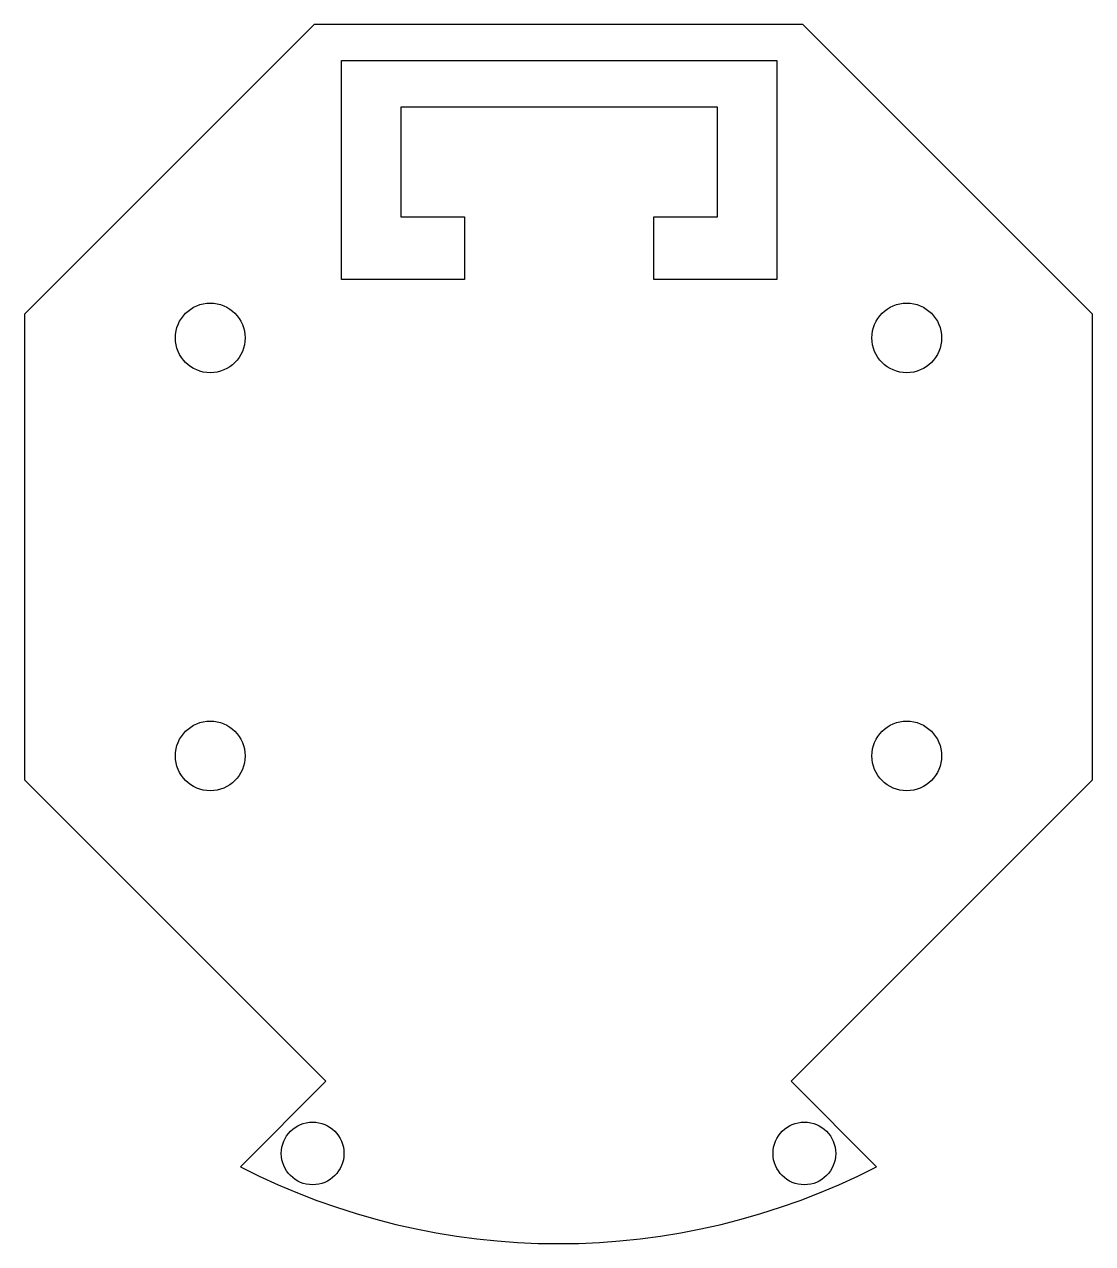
# Model space of a CAD drawing. Header units: millimetres. Extents: x -77 to 77, y -100 to 75.
import ezdxf

# ---------------------------------------------------------------- set-up
doc = ezdxf.new("R2010")
doc.units = ezdxf.units.MM
doc.layers.get('0').update_dxf_attribs({"linetype": 'CONTINUOUS'})

msp = doc.modelspace()

# ---------------------------------------------------------------- linework, layer by layer
msp.add_lwpolyline([(-76.69, 33.41), (-76.69, -33.41), (-33.41, -76.69), (-45.68, -88.96, 0.241756), (45.68, -88.96), (33.41, -76.69), (76.69, -33.41), (76.69, 33.41), (35.1, 75), (-35.1, 75)], format="xyb", close=True)
msp.add_lwpolyline([(31.33, 69.8), (31.33, 38.36), (22.83, 38.36), (13.69, 38.36), (13.69, 47.36), (22.83, 47.36), (22.83, 63.1), (-3.64, 63.1), (-20.64, 63.1), (-22.64, 63.1), (-22.64, 47.37), (-13.5, 47.37), (-13.5, 38.37), (-22.64, 38.37), (-31.14, 38.37), (-31.14, 69.8), (-20.64, 69.8), (-3.64, 69.8)], close=True)
for centre, radius in [((-50, 30), 5), ((50, 30), 5), ((-50, -30), 5), ((50, -30), 5), ((-35.3, -87.06), 4.5), ((35.3, -87.06), 4.5)]:
    msp.add_circle(centre, radius)

doc.saveas('drawing.dxf')
